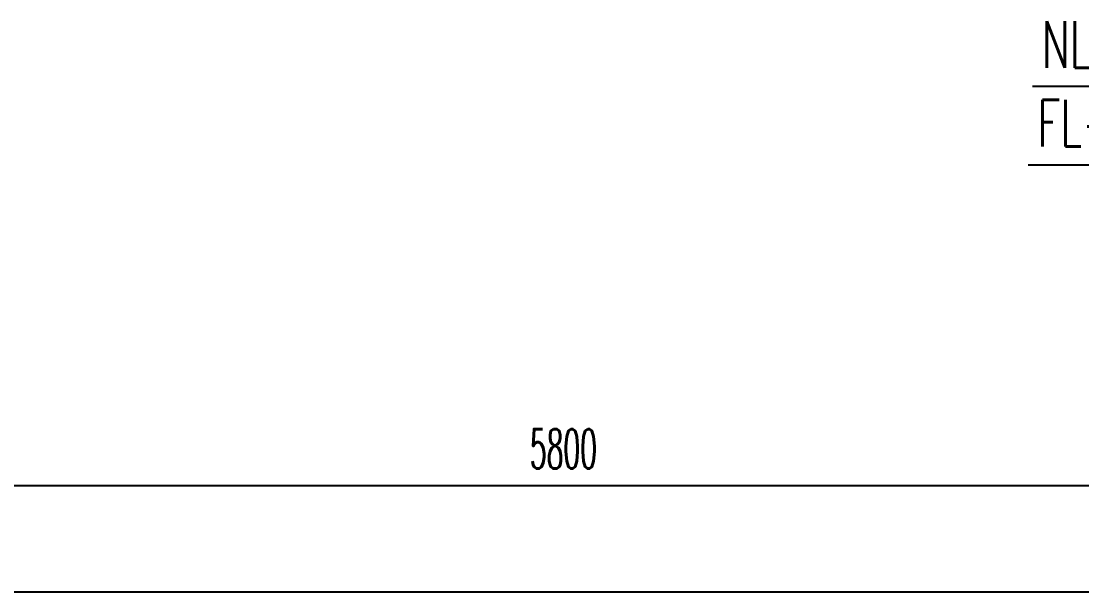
# Model space of a CAD drawing. Extents: x 27938 to 1507990, y 110129 to 923079.
# Drawn here: x 1205624 to 1209614, y 577985 to 580130 of the extents above; entities that cross this region are included whole.
import ezdxf

# ---------------------------------------------------------------- set-up
doc = ezdxf.new("R2010")
doc.units = 0
doc.header["$LTSCALE"] = 1000
doc.header["$MEASUREMENT"] = 0
for name, color, linetype in [('----建筑底图', 8, 'Continuous'), ('AXIS', 3, 'Continuous'), ('DIM_凝结', 150, 'Continuous'), ('DIM_废水', 31, 'Continuous')]:
    doc.layers.add(name, color=color, linetype=linetype)
doc.styles.add('_TCH_DIM_T3', font='SIMPLEX.shx', dxfattribs={"width": 0.494118, "bigfont": 'GBCBIG.shx'})
doc.styles.add('_TWT_SERIAL', font='SIMPLEX', dxfattribs={"width": 0.8, "height": 3.5, "bigfont": 'HZTXT'})
doc.dimstyles.new('_TCH_ARCH&&50', dxfattribs={"dimtxt": 148.75, "dimasz": 50, "dimexe": 125, "dimexo": 150, "dimgap": 63.125, "dimtad": 1, "dimdec": 0, "dimzin": 0, "dimdsep": 46, "dimtxsty": '_TCH_DIM_T3', "dimblk": 'ARCHTICK', "dimcen": 0.09, "dimclrt": 4, "dimazin": 2, "dimtfac": 1, "dimtdec": 0, "dimtix": 1, "dimtmove": 2, "dimatfit": 3, "dimfxl": 100, "dimtolj": 1, "dimtzin": 0, "dimarcsym": 0})

# ---------------------------------------------------------------- blocks, each defined once
blk = doc.blocks.new('_ArchTick')
at = {"color": 0, "linetype": 'ByBlock', "const_width": 0.4}
blk.add_lwpolyline([(-0.5, -0.5), (0.5, 0.5)], dxfattribs=at)
blk = doc.blocks.new('*D1042')
at = {"layer": 'AXIS', "color": 0, "lineweight": -2}
for p, q in [((-25100, -27049.5), (-25100, -28674.5)), ((25100, -27049.5), (25100, -28674.5)), ((-25100, -28549.5), (25100, -28549.5))]:
    blk.add_line(p, q, dxfattribs=at)
at = {"layer": 'Defpoints', "color": 0}
for p in [(-25100, -26899.5), (25100, -26899.5), (25100, -28549.5)]:
    blk.add_point(p, dxfattribs=at)
at = {"layer": 'AXIS', "color": 0, "lineweight": -2, "xscale": 50, "yscale": 50, "zscale": 50, "rotation": 180}
blk.add_blockref('_ArchTick', (-25100, -28549.5), dxfattribs=at)
at = {"layer": 'AXIS', "color": 0, "lineweight": -2, "xscale": 50, "yscale": 50, "zscale": 50}
blk.add_blockref('_ArchTick', (25100, -28549.5), dxfattribs=at)
at = {"layer": 'AXIS', "color": 4, "insert": (0, -28412), "char_height": 148.75, "attachment_point": 5, "style": '_TCH_DIM_T3'}
blk.add_mtext('\\A1;50200', dxfattribs=at)
blk = doc.blocks.new('*D1045')
at = {"layer": 'AXIS', "color": 0, "lineweight": -2}
for p, q in [((-21500, -27049.5), (-21500, -28274.5)), ((-15700, -27049.5), (-15700, -28274.5)), ((-21500, -28149.5), (-15700, -28149.5))]:
    blk.add_line(p, q, dxfattribs=at)
at = {"layer": 'Defpoints', "color": 0}
for p in [(-21500, -26899.5), (-15700, -26899.5), (-15700, -28149.5)]:
    blk.add_point(p, dxfattribs=at)
at = {"layer": 'AXIS', "color": 0, "lineweight": -2, "xscale": 50, "yscale": 50, "zscale": 50, "rotation": 180}
blk.add_blockref('_ArchTick', (-21500, -28149.5), dxfattribs=at)
at = {"layer": 'AXIS', "color": 0, "lineweight": -2, "xscale": 50, "yscale": 50, "zscale": 50}
blk.add_blockref('_ArchTick', (-15700, -28149.5), dxfattribs=at)
at = {"layer": 'AXIS', "color": 4, "insert": (-18600, -28012), "char_height": 148.75, "attachment_point": 5, "style": '_TCH_DIM_T3'}
blk.add_mtext('\\A1;5800', dxfattribs=at)
blk = doc.blocks.new('A$C149A4CC3')
at = {"layer": 'AXIS', "color": 8}
for p1, p2, distance, picture, middle in [((-25100, -26899.5), (25100, -26899.5), -1650, '*D1042', (0, -28412)), ((-21500, -26899.5), (-15700, -26899.5), -1250, '*D1045', (-18600, -28012))]:
    dim = blk.add_aligned_dim(p1=p1, p2=p2, distance=distance, dimstyle='_TCH_ARCH&&50', dxfattribs=at)
    dim.commit()
    dim.dimension.update_dxf_attribs({"geometry": picture, "text_midpoint": middle})

msp = doc.modelspace()

# ---------------------------------------------------------------- block references
at = {"layer": '----建筑底图'}
msp.add_blockref('A$C149A4CC3', (1226263.6, 606534.1), dxfattribs=at)

# ---------------------------------------------------------------- next in the draw order: linework, layer by layer
at = {"layer": 'DIM_凝结'}
msp.add_line((1210023.6, 579885.2), (1209428.1, 579885.2), dxfattribs=at)
at = {"layer": 'DIM_废水'}
msp.add_line((1210038.6, 579589.2), (1209412.3, 579589.2), dxfattribs=at)

# ---------------------------------------------------------------- next in the draw order: texts
at = {"layer": 'DIM_凝结', "color": 7, "style": '_TWT_SERIAL', "width": 0.64}
msp.add_text('NL-3', height=175, dxfattribs=at).set_placement((1209463.1, 579955.2))
at = {"layer": 'DIM_废水', "color": 7, "style": '_TWT_SERIAL', "width": 0.64}
msp.add_text('FL-2', height=175, dxfattribs=at).set_placement((1209447.3, 579659.2))

doc.saveas('drawing.dxf')
